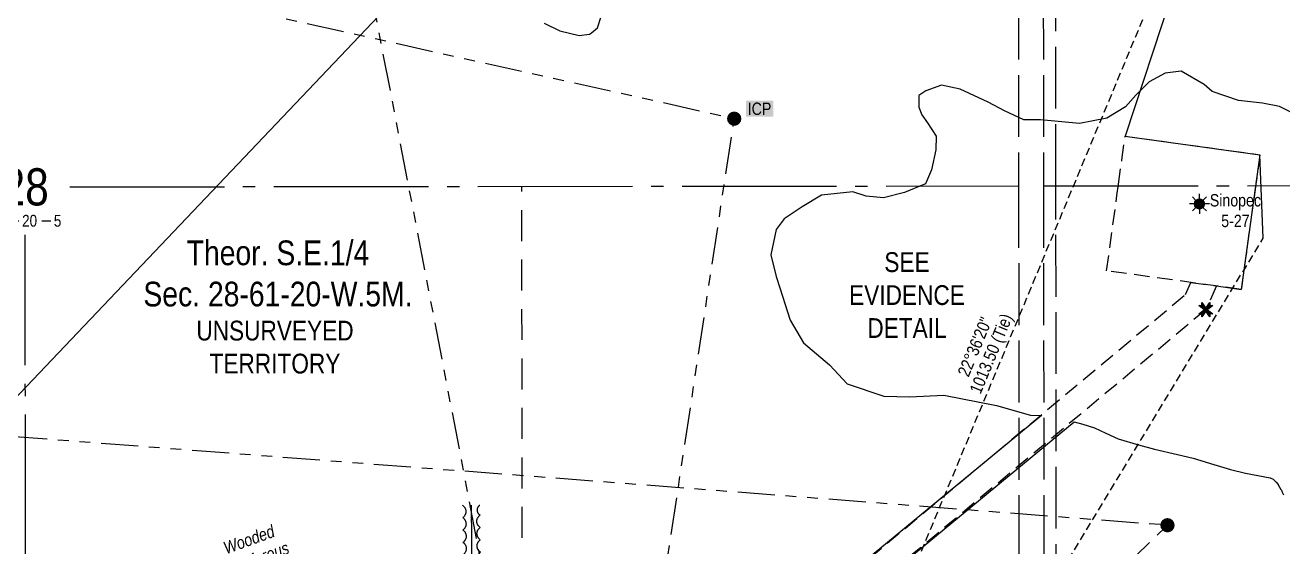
# Model space of a CAD drawing. Extents: x 498999 to 517977, y 6011694 to 6019262.
# Drawn here: x 503979 to 504996, y 6017171 to 6017593 of the extents above; entities that cross this region are included whole.
import ezdxf
from ezdxf.enums import TextEntityAlignment as Align

# ---------------------------------------------------------------- set-up
doc = ezdxf.new("R2010")
doc.units = 0
doc.header["$LTSCALE"] = 5
for name, pattern in [('0', [1, 1, 0]), ('foc-ACCESSROAD', [3.75, 2.5, -1.25]), ('foc-DRILLPATH', [14.75, 6, -1.75, 1.75, -1.75, 1.75, -1.75]), ('foc-LSD', [8, 5, -3]), ('foc-QUARTERLINE', [33, 25, -3, 2, -3]), ('foc-SEISMIC', [20.5, 15, -1, 0.5, -1, 0.5, -1, 0.5, -1]), ('foc-TIELINE', [1.875, 1.25, -0.625]), ('foc-UNSURVEYED', [12.5, 10, -2.5])]:
    doc.linetypes.add(name, pattern=pattern)
for name, color, linetype in [('10', 1, 'Continuous'), ('9', 3, 'Continuous'), ('AS-DRILL-T', 8, 'Continuous'), ('AS-SEISMIC', 224, 'foc-SEISMIC'), ('C-SYMBOL', 7, 'Continuous'), ('F-AR', 190, 'foc-ACCESSROAD'), ('F-WS-S', 8, 'Continuous'), ('L-BD1', 253, 'Continuous'), ('L-DETAIL-T', 3, 'Continuous'), ('L-MON', 1, 'Continuous'), ('L-SECLBL', 7, 'Continuous'), ('L-SECQ', 8, 'foc-QUARTERLINE'), ('L-SECTION-LSD', 7, 'foc-LSD'), ('L-TIE', 7, 'foc-TIELINE'), ('L-UNS-T', 3, 'Continuous'), ('L-USEC', 7, 'foc-UNSURVEYED'), ('P-PDRILLPATH', 12, 'foc-DRILLPATH'), ('T-BUSH', 110, '0'), ('WETLAND', 143, 'Continuous'), ('WETLAND-T', 146, 'Continuous'), ('Z-DRILL-POINT', 7, 'Continuous')]:
    doc.layers.add(name, color=color, linetype=linetype)
doc.styles.add('175L', font='ARIALN.TTF', dxfattribs={"height": 20})
doc.styles.add('80CG', font='ARIALN.TTF', dxfattribs={"height": 10})
doc.styles.add('80L', font='ARIALN.TTF', dxfattribs={"height": 10})
doc.styles.add('SIMPLEX', font='ARIALN.TTF')

# ---------------------------------------------------------------- blocks, each defined once
blk = doc.blocks.new('L-SECLBL')
at = {"layer": '9', "color": 7}
for p, q in [((-5.1, -27.8), (-12.3, -27.8)), ((20.7, -27.8), (13.5, -27.8))]:
    blk.add_line(p, q, dxfattribs=at)
at = {"layer": '10', "color": 2, "style": 'SIMPLEX'}
blk.add_attdef('SEC', text='', height=30, dxfattribs=at).set_placement((0, 0), align=Align.MIDDLE)
at = {"layer": '10', "color": 5, "style": '80L'}
blk.add_attdef('TWP', text='', height=9.5, dxfattribs=at).set_placement((-14.4, -27.4), align=Align.MIDDLE_RIGHT)
blk.add_attdef('RGE', text='', height=9.5, dxfattribs=at).set_placement((3.6, -27.4), align=Align.MIDDLE_CENTER)
blk.add_attdef('MER', text='', height=9.5, dxfattribs=at).set_placement((23.2, -27.4), align=Align.MIDDLE_LEFT)
blk = doc.blocks.new('TEMP')
h = blk.add_hatch(color=255)
h.dxf.hatch_style = 1
h.paths.add_polyline_path([(0, 0.25), (-0.67, 1.15), (-0.67, 0.67), (-1.15, 0.67), (-0.25, 0), (-1.15, -0.67), (-0.67, -0.67), (-0.67, -1.15), (0, -0.25), (0.67, -1.15), (0.67, -0.67), (1.15, -0.67), (0.25, 0), (1.15, 0.67), (0.67, 0.67), (0.67, 1.15)])
h.paths.add_polyline_path([(0.57, 0.85), (0.57, 0.57), (0.85, 0.57), (0.08, 0), (0.85, -0.57), (0.57, -0.57), (0.57, -0.85), (0, -0.08), (-0.57, -0.85), (-0.57, -0.57), (-0.85, -0.57), (-0.08, 0), (-0.85, 0.57), (-0.57, 0.57), (-0.57, 0.85), (0, 0.08)], flags=16)
h = blk.add_hatch(color=1)
h.dxf.hatch_style = 1
h.paths.add_polyline_path([(0, 0.08), (-0.57, 0.85), (-0.57, 0.57), (-0.85, 0.57), (-0.08, 0), (-0.85, -0.57), (-0.57, -0.57), (-0.57, -0.85), (0, -0.08), (0.57, -0.85), (0.57, -0.57), (0.85, -0.57), (0.08, 0), (0.85, 0.57), (0.57, 0.57), (0.57, 0.85)])
at = {"color": 1}
for p, q in [((-0.08, 0), (0.08, 0)), ((0, 0.08), (0, -0.08))]:
    blk.add_line(p, q, dxfattribs=at)
at = {"color": 255, "flags": 128}
blk.add_lwpolyline([(-0.25, 0), (-1.15, 0.67), (-0.67, 0.67), (-0.67, 1.15), (0, 0.25), (0.67, 1.15), (0.67, 0.67), (1.15, 0.67), (0.25, 0), (1.15, -0.67), (0.67, -0.67), (0.67, -1.15), (0, -0.25), (-0.67, -1.15), (-0.67, -0.67), (-1.15, -0.67)], close=True, dxfattribs=at)
at = {"color": 1, "flags": 128}
blk.add_lwpolyline([(-0.08, 0), (-0.85, 0.57), (-0.57, 0.57), (-0.57, 0.85), (0, 0.08), (0.57, 0.85), (0.57, 0.57), (0.85, 0.57), (0.08, 0), (0.85, -0.57), (0.57, -0.57), (0.57, -0.85), (0, -0.08), (-0.57, -0.85), (-0.57, -0.57), (-0.85, -0.57)], close=True, dxfattribs=at)
blk = doc.blocks.new('plbh')
at = {"layer": 'L-MON'}
h = blk.add_hatch(color=255, dxfattribs=at)
h.dxf.hatch_style = 1
edge = h.paths.add_edge_path()
edge.add_arc((0, 0), 1.16, 0, 360)
h = blk.add_hatch(color=256, dxfattribs=at)
h.dxf.hatch_style = 1
h.paths.add_polyline_path([(-0.96, 0, 1), (0.96, 0, 1)])
h.paths.add_polyline_path([(0.91, 0, -1), (-0.91, 0, -1)], flags=16)
h.paths.add_polyline_path([(0.45, 0, -1), (-0.45, 0, -1)], flags=0)
h = blk.add_hatch(color=256, dxfattribs=at)
h.dxf.hatch_style = 1
h.paths.add_polyline_path([(-0.45, 0, 1), (0.45, 0, 1)])
h.paths.add_polyline_path([(0.4, 0, -1), (-0.4, 0, -1)], flags=16)
at = {"layer": 'L-MON', "color": 240}
for radius in [0.96, 0.91, 0.45, 0.4]:
    blk.add_circle((0, 0), radius, dxfattribs=at)
blk = doc.blocks.new('UT')
at = {"layer": 'L-UNS-T', "color": 3, "insert": (0, 0), "char_height": 16, "attachment_point": 5, "style": '80L'}
blk.add_mtext_dynamic_manual_height_columns('\\pxqc;UNSURVEYED TERRITORY', width=126.414, gutter_width=47.5, heights=[0], dxfattribs=at)
blk = doc.blocks.new('GAS')
h = blk.add_hatch(color=255)
h.dxf.hatch_style = 1
edge = h.paths.add_edge_path()
edge.add_arc((0, 0), 0.9, 0, 360)
for p, q in [((-0.81, 0), (-1.62, 0)), ((-0.57, 0.57), (-1.14, 1.14)), ((0, 0.81), (0, 1.62)), ((0.57, 0.57), (1.14, 1.14)), ((1.62, 0), (0.81, 0)), ((-0.57, -0.57), (-1.14, -1.14)), ((0, -0.81), (0, -1.62)), ((1.14, -1.14), (0.57, -0.57))]:
    blk.add_line(p, q)
blk.add_circle((0, 0), 0.8)

msp = doc.modelspace()

# ---------------------------------------------------------------- linework, layer by layer
for p, q in [((504963.032, 6017791.668), (504868.057, 6017503.561)), ((504868.057, 6017503.561), (504976.968, 6017488.542)), ((504976.968, 6017488.542), (504961.949, 6017379.631)), ((504979.567, 6017420.948), (504976.968, 6017488.542))]:
    msp.add_line(p, q)
at = {"layer": 'AS-SEISMIC', "flags": 128}
msp.add_lwpolyline([(504339.379, 6017205.182), (504342.726, 6016878.034)], dxfattribs=at)
at = {"layer": 'F-AR'}
msp.add_lwpolyline([(504962.336, 6017382.439), (504961.949, 6017379.631), (504853.021, 6017394.646), (504861.423, 6017455.517), (504862.678, 6017464.607), (504865.365, 6017484.075), (504868.053, 6017503.542), (504877.598, 6017502.226), (504976.95, 6017488.535), (504973.669, 6017464.715), (504968.163, 6017424.741), (504966.081, 6017409.631), (504965.171, 6017403.022), (504963.825, 6017393.253), (504962.336, 6017382.439)], close=True, dxfattribs=at)
msp.add_lwpolyline([(504346.494, 6016353.399), (504367.332, 6016290.776), (504350.589, 6016277.774), (504348.369, 6016284.458), (504326.522, 6016350.26), (504324.023, 6016815.202, -0.02887868), (504324.143, 6016817.506), (504328.392, 6016855.936), (504345.951, 6016891.461), (504373.354, 6016922.284), (504916.927, 6017375.568), (504921.266, 6017385.241), (504941.909, 6017382.394), (504933.295, 6017363.189), (504387.302, 6016907.888), (504362.678, 6016880.191), (504347.873, 6016850.238), (504344.012, 6016815.309)], format="xyb", close=True, dxfattribs=at)
at = {"layer": 'L-SECLBL'}
msp.add_line((504941.909, 6017382.394), (504961.949, 6017379.631), dxfattribs=at)
at = {"layer": 'L-SECQ', "flags": 128}
for points in [[(504014.798, 6017462.572), (504781.905, 6017463.3)], [(504802.022, 6017463.321), (505574.498, 6017464.118)], [(503979.438, 6016658.366), (503978.736, 6017423.881)]]:
    msp.add_lwpolyline(points, dxfattribs=at)
at = {"layer": 'L-SECTION-LSD', "flags": 128}
msp.add_lwpolyline([(504381.102, 6016658.756), (504380.302, 6017462.919)], dxfattribs=at)
at = {"layer": 'L-TIE', "flags": 128}
for points in [[(504573.676, 6016856.525), (504963.032, 6017791.668)], [(504346.377, 6016375.233), (504979.567, 6017420.958)]]:
    msp.add_lwpolyline(points, dxfattribs=at)
at = {"layer": 'L-USEC'}
for p, q in [((504781.473, 6017865.383), (504781.905, 6017463.3)), ((504801.59, 6017865.404), (504802.022, 6017463.321)), ((504812.063, 6017463.331), (504811.632, 6017865.413)), ((504802.022, 6017463.322), (504802.454, 6017061.234)), ((504812.495, 6017061.242), (504812.063, 6017463.331))]:
    msp.add_line(p, q, dxfattribs=at)
msp.add_lwpolyline([(504781.905, 6017463.3), (504782.337, 6017061.212), (504782.768, 6016659.146)], dxfattribs=at)
at = {"layer": 'P-PDRILLPATH', "flags": 128}
for points in [[(504427.402, 6016743.804), (504216.805, 6017837.172), (500192.074, 6019002.72)], [(504434.718, 6016743.843), (504551.969, 6017517.654), (499822.205, 6018567.702)], [(504442.034, 6016743.882), (504902.282, 6017188.982), (500022.331, 6017563.318)]]:
    msp.add_lwpolyline(points, dxfattribs=at)
at = {"layer": 'T-BUSH', "flags": 128}
for points in [[(504332.384, 6017205.111, -0.52056705), (504332.486, 6017195.117, -0.52056705), (504332.588, 6017185.123, -0.52056705), (504332.69, 6017175.129, -0.52056705), (504332.793, 6017165.134, -0.52056705), (504332.895, 6017155.14, -0.52056705), (504332.997, 6017145.146, -0.52056705), (504333.099, 6017135.152, -0.52056705), (504333.201, 6017125.158, -0.52056705), (504333.304, 6017115.164, -0.52056705), (504333.406, 6017105.17, -0.52056705), (504333.508, 6017095.175, -0.52056705), (504333.61, 6017085.181, -0.52056705), (504333.713, 6017075.187, -0.52056705), (504333.815, 6017065.193, -0.52056705), (504333.917, 6017055.199, -0.52056705), (504334.019, 6017045.205, -0.52056705), (504334.122, 6017035.211, -0.52056705), (504334.224, 6017025.216, -0.52056705), (504334.326, 6017015.222, -0.52056705), (504334.428, 6017005.228, -0.52056705), (504334.53, 6016995.234, -0.52056705), (504334.633, 6016985.24, -0.52056705), (504334.735, 6016975.246, -0.52056705), (504334.837, 6016965.252, -0.52056705), (504334.939, 6016955.257, -0.52056705), (504335.042, 6016945.263, -0.52056705), (504335.144, 6016935.269, -0.52056705), (504335.246, 6016925.275, -0.52056705), (504335.348, 6016915.281, -0.52056705), (504335.451, 6016905.287, -0.52056705), (504335.553, 6016895.293, -0.52056705), (504335.655, 6016885.299, -0.52056705), (504335.757, 6016875.304, -0.52056705), (504332.997, 6016865.95, -0.52056705), (504330.154, 6016856.371, -0.52056705), (504328.229, 6016846.563, -0.52056705), (504326.306, 6016836.756, -0.52056705), (504326.135, 6016826.764, -0.52056705), (504325.997, 6016816.77, -0.52056705), (504325.858, 6016806.777, -0.52056705), (504325.719, 6016796.783, -0.52056705), (504325.63, 6016786.789, -0.52056705), (504325.559, 6016776.794, -0.52056705), (504325.488, 6016766.8, -0.52056705), (504325.417, 6016756.805, -0.52056705), (504325.346, 6016746.811, -0.52056705), (504325.275, 6016736.817, -0.52056705), (504325.204, 6016726.822, -0.52056705), (504325.133, 6016716.828, -0.52056705), (504325.094, 6016711.295, -0.52056705)], [(504655.727, 6017156.561, -0.52056705), (504648.056, 6017150.153, -0.52056705), (504640.386, 6017143.745, -0.52056705), (504632.716, 6017137.337, -0.52056705), (504625.046, 6017130.929, -0.52056705), (504617.376, 6017124.521, -0.52056705), (504609.706, 6017118.113, -0.52056705), (504602.036, 6017111.705, -0.52056705), (504594.366, 6017105.297, -0.52056705), (504586.672, 6017098.917, -0.52056705), (504578.974, 6017092.542, -0.52056705), (504571.276, 6017086.168, -0.52056705), (504563.578, 6017079.793, -0.52056705), (504555.88, 6017073.419, -0.52056705), (504548.182, 6017067.044, -0.52056705), (504540.521, 6017060.627, -0.52056705), (504532.947, 6017054.105, -0.52056705), (504525.373, 6017047.584, -0.52056705), (504517.799, 6017041.062, -0.52056705), (504510.226, 6017034.54, -0.52056705), (504502.55, 6017028.142, -0.52056705), (504494.776, 6017021.86, -0.52056705), (504487.002, 6017015.578, -0.52056705), (504479.228, 6017009.296, -0.52056705), (504471.454, 6017003.015, -0.52056705), (504463.68, 6016996.733, -0.52056705), (504455.906, 6016990.451, -0.52056705), (504448.133, 6016984.169, -0.52056705), (504440.85, 6016977.324, -0.52056705), (504433.57, 6016970.476, -0.52056705), (504425.975, 6016963.984, -0.52056705), (504418.307, 6016957.573, -0.52056705), (504410.64, 6016951.162, -0.52056705), (504402.938, 6016944.792, -0.52056705), (504395.141, 6016938.538, -0.52056705), (504387.465, 6016932.143, -0.52056705), (504380.043, 6016925.45, -0.52056705), (504372.798, 6016918.565, -0.52056705), (504365.722, 6016911.51, -0.52056705), (504358.834, 6016904.272, -0.52056705), (504352.691, 6016896.388, -0.52056705), (504349.525, 6016897.315, -0.52056705), (504349.423, 6016907.309, -0.52056705), (504349.321, 6016917.303, -0.52056705), (504349.219, 6016927.297, -0.52056705), (504349.116, 6016937.291, -0.52056705), (504349.014, 6016947.286, -0.52056705), (504348.912, 6016957.28, -0.52056705), (504348.81, 6016967.274, -0.52056705), (504348.708, 6016977.268, -0.52056705), (504348.605, 6016987.262, -0.52056705), (504348.503, 6016997.256, -0.52056705), (504348.401, 6017007.25, -0.52056705), (504348.299, 6017017.245, -0.52056705), (504348.196, 6017027.239, -0.52056705), (504348.094, 6017037.233, -0.52056705), (504347.992, 6017047.227, -0.52056705), (504347.89, 6017057.221, -0.52056705), (504347.787, 6017067.215, -0.52056705), (504347.685, 6017077.209, -0.52056705), (504347.583, 6017087.204, -0.52056705), (504347.481, 6017097.198, -0.52056705), (504347.379, 6017107.192, -0.52056705), (504347.276, 6017117.186, -0.52056705), (504347.174, 6017127.18, -0.52056705), (504347.072, 6017137.174, -0.52056705), (504346.97, 6017147.168, -0.52056705), (504346.867, 6017157.162, -0.52056705), (504346.765, 6017167.157, -0.52056705), (504346.663, 6017177.151, -0.52056705), (504346.561, 6017187.145, -0.52056705), (504346.458, 6017197.139, -0.52056705), (504346.375, 6017205.254, -0.52056705)]]:
    msp.add_lwpolyline(points, format="xyb", dxfattribs=at)
at = {"layer": 'WETLAND'}
for points in [[(503736.152, 6017045.154), (504275.001, 6017611.7)], [(504398.394, 6017594.93), (504410.938, 6017588.689), (504426.708, 6017585.014), (504434.923, 6017586.072), (504436.547, 6017586.942), (504441.373, 6017591.202), (504444.412, 6017600.357)], [(505004.213, 6017521.77), (504992.755, 6017527.483), (504979.152, 6017530.332), (504959.825, 6017532.459), (504938.345, 6017539.593), (504931.897, 6017545.312), (504913.276, 6017556.029), (504900.395, 6017554.584), (504887.519, 6017547.413), (504876.794, 6017536.666), (504868.215, 6017527.352), (504853.194, 6017518.032), (504831.01, 6017513.715), (504799.56, 6017516.862), (504799.56, 6017516.862), (504786.148, 6017516.848), (504770.609, 6017523.892), (504757.189, 6017530.937), (504734.588, 6017541.503), (504719.462, 6017544.696), (504706.922, 6017540.276), (504701.23, 6017536.473), (504701.24, 6017526.98), (504703.778, 6017520.654), (504708.214, 6017514.33), (504715.187, 6017503.578), (504715.013, 6017492.492), (504715.013, 6017492.492), (504711.5, 6017476.252), (504706.57, 6017464.952), (504689.635, 6017457.876), (504672.696, 6017453.623), (504658.576, 6017455.021), (504647.983, 6017458.54), (504622.571, 6017455.691), (504607.049, 6017446.499), (504592.234, 6017436.601), (504585.889, 6017428.124), (504581.674, 6017407.647), (504585.927, 6017390.002), (504588.76, 6017380.828), (504597.258, 6017354.716), (504607.866, 6017336.371), (504629.063, 6017318.743), (504643.198, 6017303.226), (504672.859, 6017293.371), (504694.039, 6017292.687), (504721.57, 6017294.126), (504763.938, 6017285.697), (504791.479, 6017277.959), (504800.531, 6017277.737), (504536.126, 6017059.672)], [(504412.653, 6016930.606), (504826.862, 6017272.592), (504826.862, 6017272.592), (504833.936, 6017270.671), (504843.308, 6017267.836), (504843.308, 6017267.836), (504852.313, 6017263.507), (504862.472, 6017258.924), (504878.944, 6017253.947), (504891.647, 6017250.583), (504910.394, 6017246.244), (504923.088, 6017243.165), (504939.847, 6017238.197), (504953.146, 6017233.99), (504965.26, 6017231.181), (504985.427, 6017227.296), (504987.753, 6017226.089), (504990.108, 6017223.863), (504991.636, 6017222.029), (504991.891, 6017221.622), (504994.001, 6017217.957), (504994.448, 6017217.325), (504994.92, 6017215.834), (504995.991, 6017213.429)]]:
    msp.add_lwpolyline(points, dxfattribs=at)

# ---------------------------------------------------------------- block references
at = {"layer": 'F-WS-S', "xscale": 4.999999999999977, "yscale": 4.999999999999977, "zscale": 4.999999999999977}
msp.add_blockref('GAS', (504928.105, 6017448.761), dxfattribs=at)
at = {"layer": 'L-MON'}
for name, p, xscale, yscale, zscale in [('plbh', (504551.969, 6017517.654), 4.99733024999997, 4.99733024999997, 4.99733024999997), ('TEMP', (504933.295, 6017363.189), 4.997330249999968, 4.997330249999968, 4.997330249999968), ('plbh', (504902.263, 6017188.983), 4.99733024999997, 4.99733024999997, 4.99733024999997)]:
    msp.add_blockref(name, p, dxfattribs=dict(at, xscale=xscale, yscale=yscale, zscale=zscale))
at = {"layer": 'L-SECLBL'}
msp.add_blockref('L-SECLBL', (503978.7, 6017462.538), dxfattribs=at).add_auto_attribs({'SEC': '28', 'TWP': '61', 'RGE': '20', 'MER': '5'})
at = {"layer": 'L-UNS-T', "xscale": 0.99946605, "yscale": 0.99946605, "zscale": 0.99946605}
msp.add_blockref('UT', (504180.689, 6017332.879), dxfattribs=at)

# ---------------------------------------------------------------- texts
at = {"color": 14, "insert": (504572.45, 6017525.611), "char_height": 9.9947, "attachment_point": 5, "style": '80L', "bg_fill": 1, "box_fill_scale": 1.15, "bg_fill_color": 255, "bg_fill_transparency": 0}
msp.add_mtext_dynamic_manual_height_columns('\\pxqc;ICP', width=19.06, gutter_width=47.475, heights=[0], dxfattribs=at)
at = {"layer": 'AS-DRILL-T', "insert": (504925.648, 6017456.689), "char_height": 10, "attachment_point": 1, "style": '80L'}
msp.add_mtext_dynamic_manual_height_columns('\\pxqc;Sinopec\\P5-27', width=63.08772, gutter_width=50, heights=[0], dxfattribs=at)
at = {"layer": 'C-SYMBOL', "color": 3, "insert": (504183.103, 6017419.198), "char_height": 19.98932, "width": 215.86912, "attachment_point": 2, "style": '175L'}
msp.add_mtext('Theor. S.E.1/4 \\PSec. 28-61-20-W.5M.', dxfattribs=at)
at = {"layer": 'L-BD1', "style": '80L'}
for s, height, p in [('22°36\'20"', 9.9947, (504746.44, 6017333.221)), ('1013.50 (Tie)', 9.99466, (504759.588, 6017327.746))]:
    msp.add_text(s, height=height, rotation=67.395115, dxfattribs=at).set_placement(p, align=Align.MIDDLE_CENTER)
at = {"layer": 'L-DETAIL-T', "insert": (504691.667, 6017375.045), "char_height": 15.99146, "width": 92.80346, "attachment_point": 5, "style": '80CG'}
msp.add_mtext('\\pxqc;SEE EVIDENCE DETAIL', dxfattribs=at)
at = {"layer": 'WETLAND-T', "insert": (504136.473, 6017174.319), "char_height": 10, "attachment_point": 1, "rotation": 20, "style": '80L'}
msp.add_mtext_dynamic_manual_height_columns('\\pxqc;{\\fArial Narrow|b0|i1|c0|p34;Wooded Coniferous Swamp}', width=45.73162, gutter_width=50, heights=[0], dxfattribs=at)
at = {"layer": 'Z-DRILL-POINT', "color": 5, "style": '80L'}
for s, p in [('E2', (504551.969, 6017517.654)), ('G2', (504902.25, 6017188.983))]:
    msp.add_text(s, height=1.9989, dxfattribs=at).set_placement(p)

doc.saveas('drawing.dxf')
